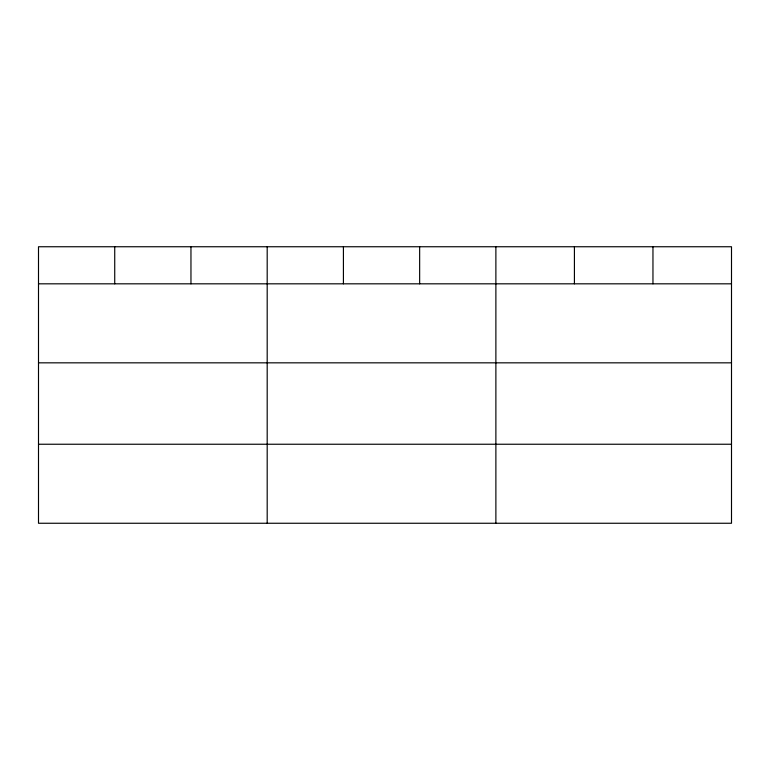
<?xml version="1.0" encoding="UTF-8"?>
<svg xmlns="http://www.w3.org/2000/svg" width="770" height="770" viewBox="0 0 770 770"><rect width="100%" height="100%" fill="white"/><g stroke="black" fill="none" stroke-linecap="round" stroke-linejoin="round"><path stroke-width="1.16" d="M731.5 362.834L731.5 246.747L38.5 246.747L38.5 523.254L731.5 523.254L731.5 362.834L38.5 362.834M38.5 283.822L731.5 283.822M38.5 444.242L731.5 444.242M652.96 246.747L652.96 283.822M574.42 246.747L574.42 283.822M495.88 246.747L495.88 523.254M419.65 246.747L419.65 283.822M343.42 246.747L343.42 283.822M267.19 246.747L267.19 523.254M190.96 246.747L190.96 283.822M114.73 246.747L114.73 283.822"/></g></svg>
